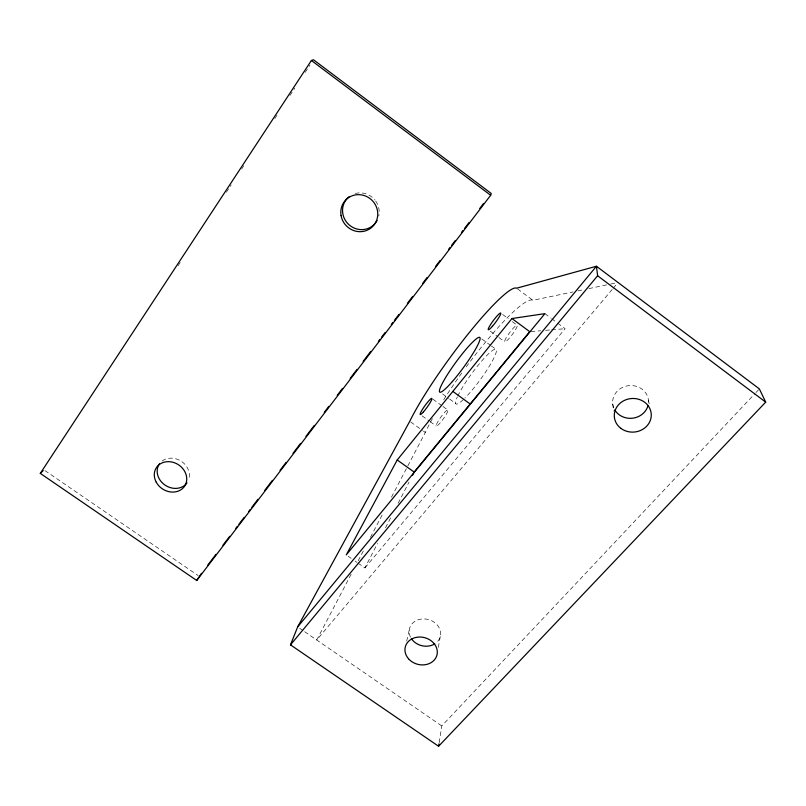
<?xml version="1.0" encoding="UTF-8"?>
<svg xmlns="http://www.w3.org/2000/svg" width="806" height="806" viewBox="0 0 806 806"><rect width="100%" height="100%" fill="white"/><g stroke="black" fill="none" stroke-linecap="round" stroke-linejoin="round"><path stroke-width="0.6" stroke-dasharray="4.03 3.02" d="M439.159 742.669L441.779 725.924L755.051 393.489M438.333 647.47L440.539 635.138M406.687 641.123L409.206 630.141M358.035 563.132L364.896 567.928L377.5 543.405M385.52 527.809L391.253 516.656M398.124 503.287L409.005 482.109M351.174 574.174L316.738 639.994L612.379 289.243M358.176 560.785L364.02 549.632M370.438 537.36L383.283 512.807M391.454 497.191L425.316 432.49A95.017 14.76 -53.8 0 1 432.943 417.699M177.995 265.869L180.766 261.658M226.375 192.251L231.211 184.886M241.578 169.119L244.339 164.908M274.745 118.633L277.516 114.432M289.948 95.501L294.784 88.136M305.152 72.369L309.988 65.004M364.896 567.928L565.137 328.697L557.42 322.964M613.185 288.276L616.429 284.437M755.917 392.572L759.373 388.905M466.231 366.891A95.017 14.76 -53.8 0 1 532.887 300.285L573.036 291.913M577.902 290.895L582.768 289.878M588.854 288.608L609.527 284.286M610.747 284.034L618.051 282.513M530.963 331.568L540.725 330.752M545.602 330.339L550.488 329.926M551.707 329.825L565.137 328.697M299.671 628.277L303.691 631.027M304.688 631.723L441.779 725.924M44.965 470.593L198.195 575.595M348.222 556.271L351.164 558.326M355.093 561.067L357.048 562.447M410.728 421.991L422.394 430.384M423.372 431.089L425.316 432.49M422.102 415.856L429.104 420.903M430.102 421.629L436.106 425.951M432.943 399.232L441.95 405.75M442.947 406.476L447.955 410.093A9.964 1.511 -54.2 0 1 439.602 423.513A9.964 1.511 -54.2 0 1 438.555 420.51A9.964 1.511 -54.2 0 1 447.955 410.093M442.534 393.933L448.62 398.345M449.637 399.081L455.722 403.494M481.797 338.923L490.401 345.24M491.358 345.945L496.133 349.451M490.239 331.125L497.987 336.827M498.954 337.543L504.768 341.825M502.632 314.491L508.455 318.793M512.324 321.654L517.17 325.241A10.357 1.622 -53.3 0 1 508.989 338.56A10.357 1.622 -53.3 0 1 506.783 336.827A10.357 1.622 -53.3 0 1 517.17 325.241M517.583 288.911L532.887 300.285M544.886 313.645L550.669 317.947M551.636 318.662L556.452 322.249M648.447 400.209L649.203 403.846M612.721 403.846L613.618 411.141M443.713 399.726A95.017 14.76 -53.8 0 1 462.684 371.747M457.687 396.199A33.822 5.239 -53.8 0 1 485.746 356.574A33.822 5.239 -53.8 0 1 493.564 358.66A33.822 5.239 -53.8 0 1 464.871 398.114M463.4 399.544A33.822 5.239 -53.8 0 1 457.244 397.156M613.789 407.977A17.954 16.382 -5.1 0 1 628.307 385.711A17.954 16.382 -5.1 0 1 648.417 403.433M410.516 637.163A15.898 13.501 14.5 0 1 416.823 620.308A15.898 13.501 14.5 0 1 437.426 625.194A15.898 13.501 14.5 0 1 435.774 643.158M355.245 193.531A18.75 17.974 46.5 0 1 374.931 200.039M375.677 201.016A18.75 17.974 46.5 0 1 378.77 216.038M162.107 461.042A16.765 14.417 32.5 0 1 181.693 461.546A16.765 14.417 32.5 0 1 188.735 479.55"/><path stroke-width="1.21" d="M438.595 746.255L765.7 402.123L759.373 388.905L596.44 266.242L516.636 288.205A95.199 13.037 -53.8 0 0 468.256 333.835A95.199 13.037 -53.8 0 0 409.76 421.296L297.666 626.897L290.492 644.86L438.595 746.255L438.968 743.867M490.663 195.264L491.217 193.45L313.443 59.745L311.398 60.48L40.3 473.394L196.735 580.491L490.663 195.264L311.398 60.48M412.44 475.419L414.163 472.074L529.733 331.669L511.961 318.531L397.217 459.974L346.258 554.901L544.886 313.645L511.961 318.531M196.735 580.491L201.51 573.308M207.616 565.308L215.998 554.316M222.859 545.319L229.72 536.322M235.826 528.323L237.347 526.328M238.868 524.323L244.208 517.331M248.782 511.336L250.303 509.332M251.835 507.337L257.93 499.337M264.791 490.34L272.418 480.346M280.035 470.351L286.14 462.352M293.001 453.355L300.628 443.36M305.958 436.358L314.35 425.367M324.254 412.37L328.828 406.375M337.22 395.373L342.55 388.381M350.177 378.387L357.038 369.39M363.143 361.39L370.76 351.396M378.387 341.391L379.908 339.397M381.44 337.402L385.248 332.394M391.343 324.405L392.875 322.4M394.396 320.405L398.97 314.411M407.352 303.409L412.692 296.417M422.606 283.42L427.18 277.415M435.562 266.423L440.136 260.429M448.529 249.427L450.05 247.432M451.572 245.427L455.39 240.43M461.485 232.44L463.007 230.435M464.538 228.441L469.112 222.436M479.782 208.442L483.59 203.444M297.666 626.897L596.44 266.242L597.629 275.763L765.7 402.123M290.492 644.86L597.629 275.763M40.3 473.394L43.202 470.593M397.217 459.974L414.163 472.074M452.841 391.404L470.19 404.008M648.014 405.549A17.954 16.382 -5.1 0 1 632.851 418.173A17.954 16.382 -5.1 0 1 614.756 409.911M434.746 643.863A15.898 13.501 14.5 0 1 411.473 638.795M377.117 220.471A18.75 17.974 46.5 0 1 349.431 225.126A18.75 17.974 46.5 0 1 348.968 196.775M187.012 482.895A16.765 14.417 32.5 0 1 164.887 485A16.765 14.417 32.5 0 1 159.477 463.772M452.337 381.56A33.892 4.624 -53.8 0 0 479.882 337.513A33.892 4.624 -53.8 0 0 447.068 375.203A33.892 4.624 -53.8 0 0 452.337 381.56M423.462 411.876A9.984 1.34 -54.2 0 0 431.945 398.507A9.984 1.34 -54.2 0 0 422.666 409.045A9.984 1.34 -54.2 0 0 423.462 411.876M492.385 326.329A10.377 1.431 -53.4 0 0 500.697 313.06A10.377 1.431 -53.4 0 0 490.441 324.778A10.377 1.431 -53.4 0 0 492.385 326.329M620.902 428.369A18.518 16.825 -4.5 0 0 651.006 417.951A18.518 16.825 -4.5 0 0 626.433 399.575A18.518 16.825 -4.5 0 0 620.902 428.369M408.511 658.774A16.342 13.773 14.6 0 0 436.217 657.102A16.342 13.773 14.6 0 0 418.657 637.062A16.342 13.773 14.6 0 0 408.511 658.774M341.069 215.565A18.901 18.105 46.2 0 0 371.143 227.876A18.901 18.105 46.2 0 0 365.642 196.07A18.901 18.105 46.2 0 0 341.069 215.565M156.233 482.19A16.886 14.498 32.4 0 0 184.342 486.552A16.886 14.498 32.4 0 0 170.983 461.858A16.886 14.498 32.4 0 0 156.233 482.19"/></g></svg>
